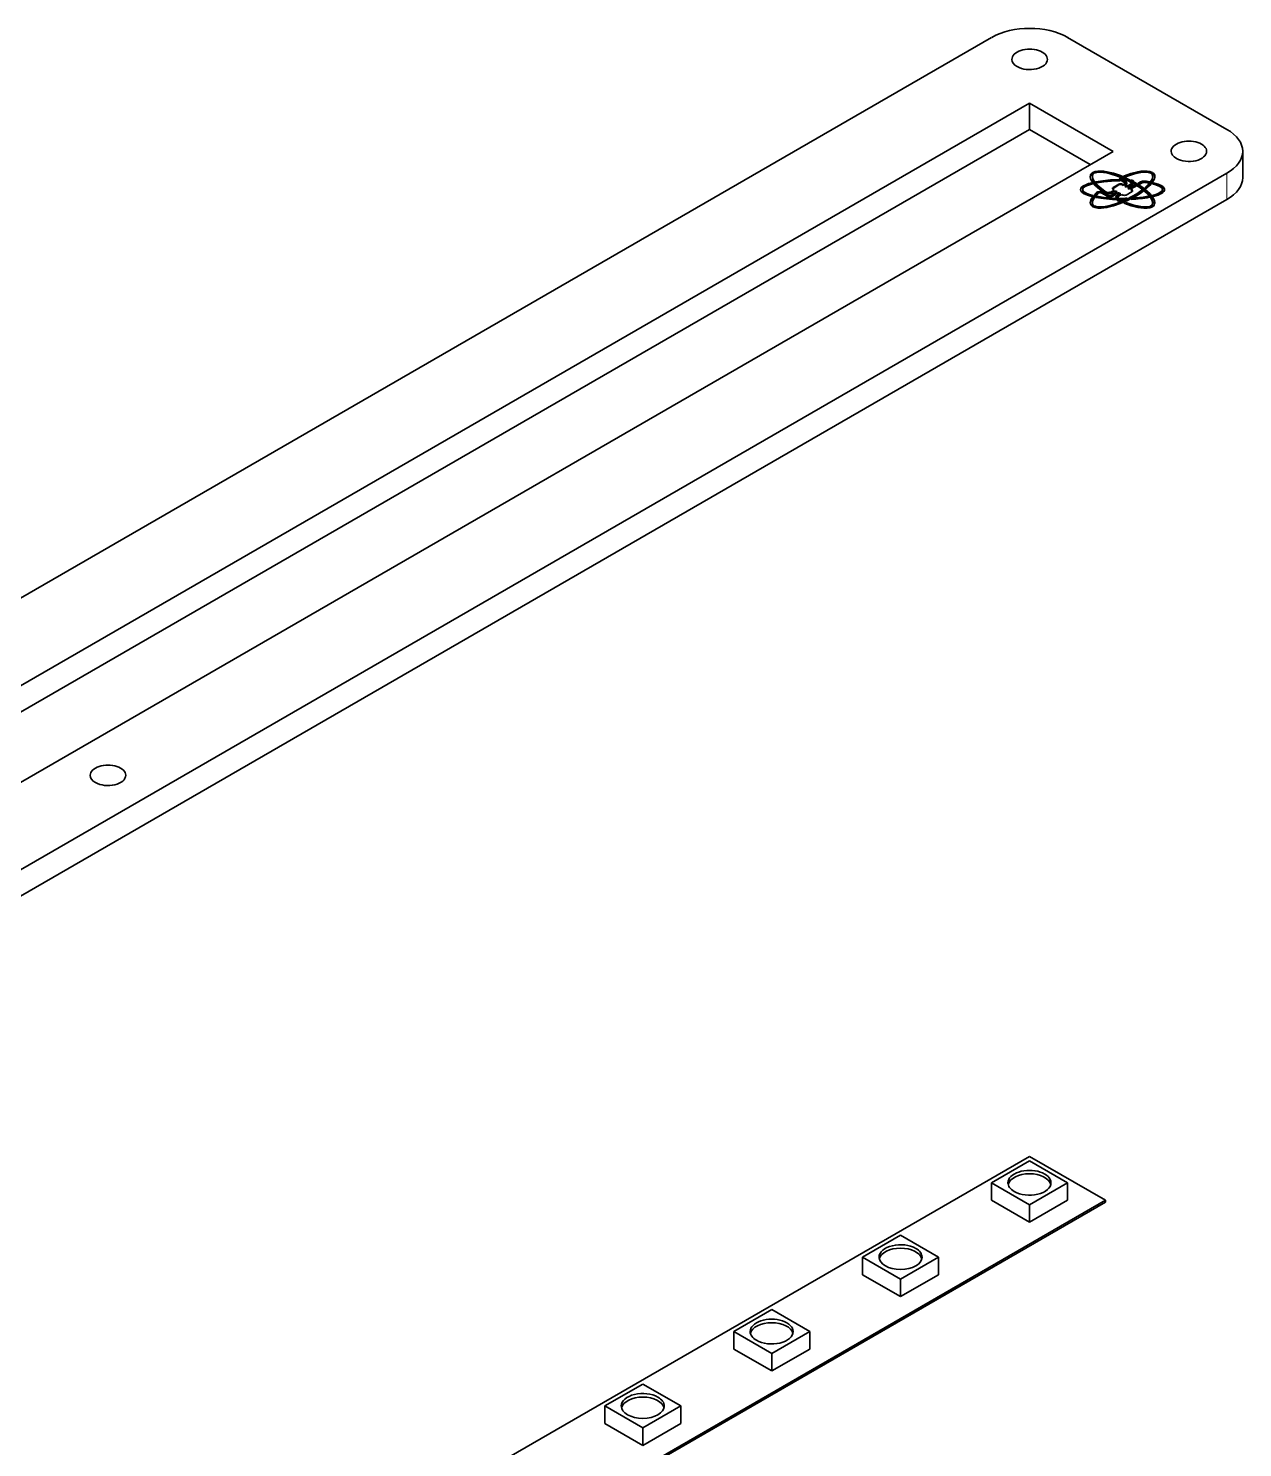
# Model space of a CAD drawing. Extents: x -452 to 1254, y -592 to 756.
# Drawn here: x 715.2 to 828.2, y 501.4 to 633.5 of the extents above; entities that cross this region are included whole.
import ezdxf

# ---------------------------------------------------------------- set-up
doc = ezdxf.new("R2010")
doc.units = 0

msp = doc.modelspace()

# ---------------------------------------------------------------- linework, layer by layer
at = {"color": 7, "lineweight": 35}
for p, q in [((603.74, 516.51), (804.82, 632.61)), ((808.34, 626.5), (632.72, 525.1)), ((808.34, 624.05), (634.84, 523.88)), ((640.5, 520.61), (816.12, 622)), ((826.7, 619.98), (625.62, 503.88)), ((826.7, 617.53), (625.62, 501.43)), ((633.43, 427.54), (808.34, 528.52)), ((815.41, 524.44), (640.5, 423.46)), ((815.41, 524.28), (640.5, 423.29))]:
    msp.add_line(p, q, dxfattribs=at)
at = {"color": 7, "lineweight": 35, "ltscale": 0.427422}
msp.add_line((826.7, 624.06), (811.89, 632.61), dxfattribs=at)
at = {"color": 7, "lineweight": 35, "ltscale": 0.224536}
msp.add_line((816.12, 622), (808.34, 626.5), dxfattribs=at)
at = {"color": 7, "lineweight": 35, "ltscale": 0.061238}
msp.add_line((808.34, 626.5), (808.34, 624.05), dxfattribs=at)
at = {"color": 7, "lineweight": 35, "ltscale": 0.163298}
msp.add_line((813.99, 620.78), (808.34, 624.05), dxfattribs=at)
at = {"color": 7, "lineweight": 35, "ltscale": 0.061237}
msp.add_line((828.17, 619.57), (828.17, 622.02), dxfattribs=at)
at = {"color": 7, "lineweight": 35, "ltscale": 0.002042}
for p, q in [((814.2, 619.68), (814.2, 619.59)), ((816.66, 619.38), (816.66, 619.3)), ((816.94, 619.45), (816.94, 619.37)), ((819.8, 619.68), (819.8, 619.59)), ((813.29, 618.46), (813.29, 618.37)), ((813.29, 618.46), (813.29, 618.38)), ((814.13, 619.1), (814.13, 619.01)), ((814.86, 618.29), (814.86, 618.21)), ((815.37, 618.28), (815.37, 618.2)), ((815.51, 618.04), (815.51, 617.96)), ((815.96, 617.94), (815.96, 617.86)), ((815.99, 618.27), (815.99, 618.19)), ((816.2, 618.43), (816.2, 618.35)), ((816.26, 618.12), (816.26, 618.03)), ((816.48, 618.27), (816.48, 618.19)), ((816.54, 617.95), (816.54, 617.87)), ((816.76, 618.11), (816.76, 618.02)), ((817.05, 618.92), (817.05, 618.84)), ((817.22, 619), (817.22, 618.92)), ((817.23, 618.81), (817.23, 618.73)), ((817.32, 618.76), (817.32, 618.67)), ((817.6, 618.59), (817.6, 618.51)), ((817.79, 618.49), (817.79, 618.41)), ((817.85, 619.04), (817.85, 618.95)), ((818.8, 618.41), (818.8, 618.33)), ((819.87, 619.09), (819.87, 619.01)), ((820.71, 618.46), (820.71, 618.37)), ((814.19, 617.24), (814.19, 617.16)), ((814.59, 617.84), (814.59, 617.76)), ((816.79, 617.47), (816.79, 617.39)), ((817, 617.64), (817, 617.56)), ((817.3, 617.26), (817.3, 617.18)), ((819.8, 617.24), (819.8, 617.15))]:
    msp.add_line(p, q, dxfattribs=at)
at = {"color": 7, "lineweight": 13, "ltscale": 0.002042}
for p, q in [((814.23, 620.05), (814.23, 619.97)), ((817, 619.37), (817, 619.29)), ((818.67, 619.18), (818.67, 619.1)), ((819.09, 619.25), (819.09, 619.16)), ((819.76, 620.05), (819.76, 619.97)), ((815.66, 618.2), (815.66, 618.11)), ((815.67, 617.94), (815.67, 617.86)), ((815.97, 618.26), (815.97, 618.18)), ((816.01, 618.26), (816.01, 618.18)), ((816.29, 618.1), (816.29, 618.02)), ((816.53, 617.94), (816.53, 617.86)), ((816.57, 617.93), (816.57, 617.85)), ((816.66, 618.97), (816.66, 618.89)), ((816.96, 618.97), (816.96, 618.89)), ((817.17, 618.99), (817.17, 618.91)), ((817.27, 618.99), (817.27, 618.91)), ((817.45, 618.83), (817.45, 618.75)), ((817.55, 618.83), (817.55, 618.75)), ((817.73, 618.67), (817.73, 618.58)), ((817.88, 618.44), (817.88, 618.36)), ((819.62, 616.94), (819.62, 616.86))]:
    msp.add_line(p, q, dxfattribs=at)
at = {"color": 7, "lineweight": 35, "ltscale": 0.000952331}
msp.add_line((816.68, 619.27), (816.66, 619.3), dxfattribs=at)
at = {"color": 7, "lineweight": 35, "ltscale": 0.000445078}
msp.add_line((816.74, 619.47), (816.74, 619.45), dxfattribs=at)
at = {"color": 7, "lineweight": 13, "ltscale": 0.000886536}
msp.add_line((816.74, 619.47), (816.74, 619.43), dxfattribs=at)
at = {"color": 7, "lineweight": 35, "ltscale": 0.004507}
msp.add_line((816.95, 619.48), (816.78, 619.55), dxfattribs=at)
at = {"color": 7, "lineweight": 35, "ltscale": 0.00204}
for p, q in [((816.78, 619.55), (816.78, 619.47)), ((814.99, 618.29), (814.99, 618.2)), ((817.51, 618.65), (817.51, 618.57)), ((818.13, 618.87), (818.13, 618.79)), ((818.05, 617.68), (818.05, 617.59)), ((819.4, 617.84), (819.4, 617.76))]:
    msp.add_line(p, q, dxfattribs=at)
at = {"color": 7, "lineweight": 35, "ltscale": 0.004508}
msp.add_line((816.95, 619.4), (816.78, 619.47), dxfattribs=at)
at = {"color": 7, "lineweight": 35, "ltscale": 0.008362}
for p, q in [((816.86, 619.29), (817.15, 619.12)), ((817.29, 619.12), (817, 619.29))]:
    msp.add_line(p, q, dxfattribs=at)
at = {"color": 7, "lineweight": 35, "ltscale": 0.000191034}
msp.add_line((816.94, 619.45), (816.94, 619.46), dxfattribs=at)
at = {"color": 7, "lineweight": 35, "ltscale": 0.008363}
msp.add_line((817.29, 619.2), (817, 619.37), dxfattribs=at)
at = {"color": 7, "lineweight": 35, "ltscale": 0.004694}
msp.add_line((817.09, 619.71), (817.26, 619.64), dxfattribs=at)
at = {"color": 7, "lineweight": 35, "ltscale": 0.001676}
msp.add_line((817.17, 619.39), (817.1, 619.39), dxfattribs=at)
at = {"color": 7, "lineweight": 35, "ltscale": 0.005906}
msp.add_line((817.1, 619.39), (817.31, 619.27), dxfattribs=at)
at = {"color": 7, "lineweight": 35, "ltscale": 0.000941467}
msp.add_line((817.17, 619.39), (817.17, 619.35), dxfattribs=at)
at = {"color": 7, "lineweight": 13, "ltscale": 0.00204}
for p, q in [((817.29, 619.2), (817.29, 619.12)), ((814.57, 618.18), (814.57, 618.1)), ((815.14, 618.18), (815.14, 618.1)), ((816.11, 618.65), (816.11, 618.57)), ((817.83, 618.67), (817.83, 618.58)), ((817.99, 617.88), (817.99, 617.8)), ((814.37, 616.94), (814.37, 616.86))]:
    msp.add_line(p, q, dxfattribs=at)
at = {"color": 7, "lineweight": 35, "ltscale": 0.002808}
msp.add_line((817.31, 619.27), (817.42, 619.27), dxfattribs=at)
at = {"color": 7, "lineweight": 35, "ltscale": 0.007579}
msp.add_line((818.67, 619.18), (818.41, 619.03), dxfattribs=at)
at = {"color": 7, "lineweight": 35, "ltscale": 0.003341}
for p, q in [((819.41, 619.07), (819.49, 619.18)), ((819.87, 619.09), (819.79, 618.99))]:
    msp.add_line(p, q, dxfattribs=at)
at = {"color": 7, "lineweight": 13, "ltscale": 0.061238}
msp.add_line((826.7, 617.53), (826.7, 619.98), dxfattribs=at)
at = {"color": 7, "lineweight": 35, "ltscale": 0.000151093}
for p, q in [((813.29, 618.46), (813.29, 618.46)), ((813.29, 618.37), (813.29, 618.38))]:
    msp.add_line(p, q, dxfattribs=at)
at = {"color": 7, "lineweight": 35, "ltscale": 0.001207}
msp.add_line((814.16, 618.98), (814.13, 619.01), dxfattribs=at)
at = {"color": 7, "lineweight": 35, "ltscale": 0.0046}
for p, q in [((815.14, 618.18), (814.99, 618.29)), ((815.14, 618.1), (814.99, 618.2))]:
    msp.add_line(p, q, dxfattribs=at)
at = {"color": 7, "lineweight": 35, "ltscale": 0.013694}
msp.add_line((815.06, 618.14), (815.53, 617.86), dxfattribs=at)
at = {"color": 7, "lineweight": 35, "ltscale": 0.004782}
for p, q in [((815.67, 617.94), (815.51, 618.04)), ((815.67, 617.86), (815.51, 617.96))]:
    msp.add_line(p, q, dxfattribs=at)
at = {"color": 7, "lineweight": 35, "ltscale": 0.008677}
for p, q in [((816.26, 618.12), (815.96, 617.94)), ((816.26, 618.03), (815.96, 617.86))]:
    msp.add_line(p, q, dxfattribs=at)
at = {"color": 7, "lineweight": 35, "ltscale": 0.000419028}
for p, q in [((815.99, 618.27), (815.97, 618.26)), ((815.99, 618.19), (815.97, 618.18))]:
    msp.add_line(p, q, dxfattribs=at)
at = {"color": 7, "lineweight": 35, "ltscale": 0.000655126}
for p, q in [((816.01, 618.26), (815.99, 618.27)), ((816.01, 618.18), (815.99, 618.19))]:
    msp.add_line(p, q, dxfattribs=at)
at = {"color": 7, "lineweight": 35, "ltscale": 0.002404}
for p, q in [((816.09, 618.21), (816.01, 618.26)), ((816.16, 618.4), (816.08, 618.36)), ((816.37, 618.05), (816.29, 618.1)), ((816.82, 617.93), (816.9, 617.98)), ((817.45, 618.83), (817.36, 618.78)), ((817.45, 618.75), (817.36, 618.7)), ((817.73, 618.67), (817.64, 618.62)), ((817.73, 618.58), (817.64, 618.54)), ((817.83, 618.51), (817.91, 618.56)), ((817.9, 618.7), (817.98, 618.65))]:
    msp.add_line(p, q, dxfattribs=at)
at = {"color": 7, "lineweight": 35, "ltscale": 0.001194}
msp.add_line((816.05, 618.15), (816.01, 618.18), dxfattribs=at)
at = {"color": 7, "lineweight": 13, "ltscale": 0.001463}
for p, q in [((816.08, 618.36), (816.08, 618.3)), ((816.63, 618.03), (816.63, 617.98)), ((817.35, 618.94), (817.35, 618.88)), ((817.63, 618.78), (817.63, 618.72)), ((817.91, 618.62), (817.91, 618.56))]:
    msp.add_line(p, q, dxfattribs=at)
at = {"color": 7, "lineweight": 35, "ltscale": 0.001202}
for p, q in [((816.08, 618.3), (816.12, 618.27)), ((816.12, 618.27), (816.16, 618.25)), ((816.35, 618.14), (816.4, 618.11)), ((816.67, 617.95), (816.72, 617.93)), ((817.31, 618.96), (817.27, 618.99)), ((817.31, 618.88), (817.27, 618.91)), ((817.63, 618.78), (817.59, 618.8)), ((817.87, 618.56), (817.83, 618.58)), ((817.91, 618.62), (817.87, 618.64))]:
    msp.add_line(p, q, dxfattribs=at)
at = {"color": 7, "lineweight": 13, "ltscale": 0.000926208}
msp.add_line((816.09, 618.21), (816.09, 618.17), dxfattribs=at)
at = {"color": 7, "lineweight": 35, "ltscale": 0.001827}
for p, q in [((816.16, 618.32), (816.1, 618.29)), ((816.72, 618), (816.65, 617.96))]:
    msp.add_line(p, q, dxfattribs=at)
at = {"color": 7, "lineweight": 35, "ltscale": 0.008676}
msp.add_line((816.1, 617.86), (816.4, 618.03), dxfattribs=at)
at = {"color": 7, "lineweight": 35, "ltscale": 0.015889}
for p, q in [((816.66, 618.97), (816.11, 618.65)), ((816.66, 618.89), (816.11, 618.57)), ((817.32, 617.95), (817.88, 618.27))]:
    msp.add_line(p, q, dxfattribs=at)
at = {"color": 7, "lineweight": 35, "ltscale": 0.002509}
for p, q in [((816.11, 618.48), (816.2, 618.43)), ((816.94, 618), (817.03, 617.95)), ((817.05, 618.92), (816.96, 618.97)), ((817.05, 618.84), (816.96, 618.89)), ((817.88, 618.44), (817.79, 618.49)), ((817.88, 618.36), (817.79, 618.41))]:
    msp.add_line(p, q, dxfattribs=at)
at = {"color": 7, "lineweight": 35, "ltscale": 0.000522934}
msp.add_line((816.11, 618.18), (816.13, 618.19), dxfattribs=at)
at = {"color": 7, "lineweight": 35, "ltscale": 0.001151}
for p, q in [((816.2, 618.43), (816.16, 618.4)), ((816.2, 618.35), (816.16, 618.32)), ((816.48, 618.27), (816.44, 618.24)), ((816.62, 618.14), (816.66, 618.16)), ((816.9, 617.98), (816.94, 618)), ((817.23, 618.81), (817.27, 618.83)), ((817.64, 618.62), (817.6, 618.59)), ((817.64, 618.54), (817.6, 618.51)), ((817.79, 618.49), (817.83, 618.51))]:
    msp.add_line(p, q, dxfattribs=at)
at = {"color": 7, "lineweight": 35, "ltscale": 0.002405}
for p, q in [((816.26, 618.25), (816.34, 618.3)), ((816.65, 617.89), (816.57, 617.93)), ((816.72, 618.08), (816.63, 618.03)), ((817.17, 618.99), (817.09, 618.94)), ((817.17, 618.91), (817.09, 618.86)), ((817.27, 618.83), (817.35, 618.88)), ((817.55, 618.67), (817.63, 618.72)), ((817.62, 618.86), (817.7, 618.82))]:
    msp.add_line(p, q, dxfattribs=at)
at = {"color": 7, "lineweight": 35, "ltscale": 0.000788584}
for p, q in [((816.29, 618.1), (816.26, 618.12)), ((816.29, 618.02), (816.26, 618.03)), ((816.57, 617.93), (816.54, 617.95)), ((816.57, 617.85), (816.54, 617.87)), ((817.98, 618.65), (818.01, 618.64))]:
    msp.add_line(p, q, dxfattribs=at)
at = {"color": 7, "lineweight": 35, "ltscale": 0.0012}
msp.add_line((816.33, 617.99), (816.29, 618.02), dxfattribs=at)
at = {"color": 7, "lineweight": 35, "ltscale": 0.001149}
for p, q in [((816.34, 618.3), (816.38, 618.32)), ((816.76, 618.11), (816.72, 618.08)), ((816.76, 618.02), (816.72, 618)), ((817.09, 618.94), (817.05, 618.92)), ((817.09, 618.86), (817.05, 618.84)), ((817.51, 618.65), (817.55, 618.67))]:
    msp.add_line(p, q, dxfattribs=at)
at = {"color": 7, "lineweight": 35, "ltscale": 0.002403}
for p, q in [((816.44, 618.24), (816.35, 618.2)), ((816.54, 618.09), (816.62, 618.14))]:
    msp.add_line(p, q, dxfattribs=at)
at = {"color": 7, "lineweight": 13, "ltscale": 0.001465}
msp.add_line((816.35, 618.2), (816.35, 618.14), dxfattribs=at)
at = {"color": 7, "lineweight": 35, "ltscale": 0.001826}
msp.add_line((816.44, 618.16), (816.37, 618.13), dxfattribs=at)
at = {"color": 7, "lineweight": 35, "ltscale": 0.000893331}
for p, q in [((816.4, 618.03), (816.37, 618.05)), ((816.68, 617.87), (816.65, 617.89))]:
    msp.add_line(p, q, dxfattribs=at)
at = {"color": 7, "lineweight": 13, "ltscale": 0.000836182}
msp.add_line((816.37, 618.05), (816.37, 618.02), dxfattribs=at)
at = {"color": 7, "lineweight": 35, "ltscale": 0.002719}
msp.add_line((816.38, 618.32), (816.48, 618.27), dxfattribs=at)
at = {"color": 7, "lineweight": 35, "ltscale": 0.001201}
for p, q in [((816.4, 618.11), (816.44, 618.09)), ((817.87, 618.64), (817.83, 618.67))]:
    msp.add_line(p, q, dxfattribs=at)
at = {"color": 7, "lineweight": 35, "ltscale": 0.00115}
for p, q in [((816.48, 618.19), (816.44, 618.16)), ((817.36, 618.78), (817.32, 618.76)), ((817.36, 618.7), (817.32, 618.67))]:
    msp.add_line(p, q, dxfattribs=at)
at = {"color": 7, "lineweight": 35, "ltscale": 0.00047032}
for p, q in [((816.54, 617.95), (816.53, 617.94)), ((816.54, 617.87), (816.53, 617.86)), ((816.67, 617.86), (816.68, 617.87))]:
    msp.add_line(p, q, dxfattribs=at)
at = {"color": 7, "lineweight": 35, "ltscale": 0.001371}
msp.add_line((816.62, 617.83), (816.57, 617.85), dxfattribs=at)
at = {"color": 7, "lineweight": 35, "ltscale": 0.001203}
for p, q in [((816.63, 617.98), (816.67, 617.95)), ((817.35, 618.94), (817.31, 618.96)), ((817.59, 618.8), (817.55, 618.83)), ((817.59, 618.72), (817.55, 618.75))]:
    msp.add_line(p, q, dxfattribs=at)
at = {"color": 7, "lineweight": 13, "ltscale": 0.000849915}
msp.add_line((816.65, 617.89), (816.65, 617.85), dxfattribs=at)
at = {"color": 7, "lineweight": 35, "ltscale": 0.002717}
for p, q in [((816.66, 618.16), (816.76, 618.11)), ((817.6, 618.59), (817.51, 618.65)), ((817.6, 618.51), (817.51, 618.57))]:
    msp.add_line(p, q, dxfattribs=at)
at = {"color": 7, "lineweight": 35, "ltscale": 0.000271606}
msp.add_line((817.21, 619.05), (817.22, 619.05), dxfattribs=at)
at = {"color": 7, "lineweight": 35, "ltscale": 0.002718}
for p, q in [((817.32, 618.76), (817.23, 618.81)), ((817.32, 618.67), (817.23, 618.73))]:
    msp.add_line(p, q, dxfattribs=at)
at = {"color": 7, "lineweight": 35, "ltscale": 0.000625517}
msp.add_line((817.33, 618.87), (817.31, 618.88), dxfattribs=at)
at = {"color": 7, "lineweight": 35, "ltscale": 0.00188}
msp.add_line((817.34, 619.03), (817.4, 618.99), dxfattribs=at)
at = {"color": 7, "lineweight": 35, "ltscale": 0.007108}
for p, q in [((817.83, 619.02), (817.58, 618.88)), ((817.72, 618.8), (817.97, 618.94))]:
    msp.add_line(p, q, dxfattribs=at)
at = {"color": 7, "lineweight": 35, "ltscale": 0.000892707}
msp.add_line((817.58, 618.88), (817.62, 618.86), dxfattribs=at)
at = {"color": 7, "lineweight": 35, "ltscale": 0.000623433}
msp.add_line((817.61, 618.71), (817.59, 618.72), dxfattribs=at)
at = {"color": 7, "lineweight": 35, "ltscale": 0.004962}
msp.add_line((817.83, 618.94), (817.66, 618.84), dxfattribs=at)
at = {"color": 7, "lineweight": 35, "ltscale": 0.000789495}
msp.add_line((817.7, 618.82), (817.72, 618.8), dxfattribs=at)
at = {"color": 7, "lineweight": 35, "ltscale": 0.000708442}
msp.add_line((817.85, 619.04), (817.83, 619.02), dxfattribs=at)
at = {"color": 7, "lineweight": 35, "ltscale": 0.000707595}
for p, q in [((817.85, 618.95), (817.83, 618.94)), ((817.97, 618.94), (817.99, 618.95))]:
    msp.add_line(p, q, dxfattribs=at)
at = {"color": 7, "lineweight": 35, "ltscale": 0.004077}
msp.add_line((817.99, 618.95), (817.85, 619.04), dxfattribs=at)
at = {"color": 7, "lineweight": 35, "ltscale": 0.002088}
msp.add_line((817.93, 618.91), (817.85, 618.95), dxfattribs=at)
at = {"color": 7, "lineweight": 35, "ltscale": 0.007734}
msp.add_line((818.13, 618.87), (817.86, 618.72), dxfattribs=at)
at = {"color": 7, "lineweight": 35, "ltscale": 0.000624196}
msp.add_line((817.89, 618.55), (817.87, 618.56), dxfattribs=at)
at = {"color": 7, "lineweight": 35, "ltscale": 0.005538}
msp.add_line((818.13, 618.79), (817.94, 618.68), dxfattribs=at)
at = {"color": 7, "lineweight": 35, "ltscale": 0.007527}
msp.add_line((818.01, 618.64), (818.27, 618.79), dxfattribs=at)
at = {"color": 7, "lineweight": 35, "ltscale": 0.004001}
msp.add_line((818.27, 618.79), (818.13, 618.87), dxfattribs=at)
at = {"color": 7, "lineweight": 35, "ltscale": 0.002016}
for p, q in [((818.2, 618.75), (818.13, 618.79)), ((818.05, 617.59), (817.98, 617.55))]:
    msp.add_line(p, q, dxfattribs=at)
at = {"color": 7, "lineweight": 35, "ltscale": 0.004025}
msp.add_line((818.41, 619.03), (818.54, 618.94), dxfattribs=at)
at = {"color": 7, "lineweight": 35, "ltscale": 0.005591}
msp.add_line((818.67, 619.1), (818.47, 618.98), dxfattribs=at)
at = {"color": 7, "lineweight": 35, "ltscale": 0.007684}
msp.add_line((818.54, 618.94), (818.81, 619.1), dxfattribs=at)
at = {"color": 7, "lineweight": 35, "ltscale": 0.003919}
msp.add_line((818.92, 618.31), (818.8, 618.41), dxfattribs=at)
at = {"color": 7, "lineweight": 35, "ltscale": 0.002231}
msp.add_line((818.87, 618.27), (818.8, 618.33), dxfattribs=at)
at = {"color": 7, "lineweight": 35, "ltscale": 0.004081}
msp.add_line((819.07, 618.63), (819.2, 618.53), dxfattribs=at)
at = {"color": 7, "lineweight": 35, "ltscale": 0.00334}
msp.add_line((819.79, 617.92), (819.87, 617.82), dxfattribs=at)
at = {"color": 7, "lineweight": 35, "ltscale": 0.001177}
msp.add_line((819.87, 619.01), (819.84, 618.97), dxfattribs=at)
at = {"color": 7, "lineweight": 35, "ltscale": 0.001186}
msp.add_line((814.59, 617.76), (814.56, 617.72), dxfattribs=at)
at = {"color": 7, "lineweight": 35, "ltscale": 0.004981}
msp.add_line((816.35, 617.71), (816.55, 617.7), dxfattribs=at)
at = {"color": 7, "lineweight": 35, "ltscale": 0.007653}
msp.add_line((816.79, 617.47), (816.48, 617.48), dxfattribs=at)
at = {"color": 7, "lineweight": 35, "ltscale": 0.004726}
msp.add_line((816.57, 617.42), (816.75, 617.34), dxfattribs=at)
at = {"color": 7, "lineweight": 35, "ltscale": 0.003712}
msp.add_line((816.79, 617.39), (816.64, 617.39), dxfattribs=at)
at = {"color": 7, "lineweight": 35, "ltscale": 0.00456}
msp.add_line((816.75, 617.34), (816.91, 617.41), dxfattribs=at)
at = {"color": 7, "lineweight": 35, "ltscale": 0.003468}
msp.add_line((816.91, 617.41), (816.79, 617.47), dxfattribs=at)
at = {"color": 7, "lineweight": 35, "ltscale": 0.000912691}
msp.add_line((816.82, 617.37), (816.79, 617.39), dxfattribs=at)
at = {"color": 7, "lineweight": 35, "ltscale": 0.006123}
msp.add_line((817.24, 617.56), (817, 617.56), dxfattribs=at)
at = {"color": 7, "lineweight": 35, "ltscale": 0.0043}
msp.add_line((817, 617.53), (817.17, 617.53), dxfattribs=at)
at = {"color": 7, "lineweight": 35, "ltscale": 0.004695}
msp.add_line((817.3, 617.26), (817.13, 617.19), dxfattribs=at)
at = {"color": 7, "lineweight": 35, "ltscale": 0.001915}
msp.add_line((817.3, 617.18), (817.23, 617.15), dxfattribs=at)
at = {"color": 7, "lineweight": 35, "ltscale": 0.006876}
msp.add_line((818.05, 617.68), (817.81, 617.55), dxfattribs=at)
at = {"color": 7, "lineweight": 35, "ltscale": 0.003389}
msp.add_line((819.49, 617.73), (819.4, 617.84), dxfattribs=at)
at = {"color": 7, "lineweight": 35, "ltscale": 0.001117}
msp.add_line((819.43, 617.72), (819.4, 617.76), dxfattribs=at)
at = {"color": 7, "lineweight": 35, "ltscale": 0.102063}
for p, q in [((804.8, 526.07), (808.34, 528.11)), ((804.8, 526.07), (808.34, 524.03)), ((804.8, 524.44), (808.34, 522.4)), ((799.88, 519.15), (796.35, 521.19)), ((799.88, 519.15), (796.35, 517.11)), ((799.88, 517.52), (796.35, 515.48))]:
    msp.add_line(p, q, dxfattribs=at)
at = {"color": 7, "lineweight": 35, "ltscale": 0.204123}
msp.add_line((815.41, 524.44), (808.34, 528.52), dxfattribs=at)
at = {"color": 7, "lineweight": 35, "ltscale": 0.102062}
for p, q in [((811.87, 526.07), (808.34, 528.11)), ((811.87, 524.44), (808.34, 522.4)), ((792.81, 519.15), (796.35, 517.11)), ((792.81, 517.52), (796.35, 515.48)), ((780.83, 512.23), (784.36, 510.19)), ((787.9, 512.23), (784.36, 510.19)), ((780.83, 510.6), (784.36, 508.56)), ((787.9, 510.6), (784.36, 508.56)), ((768.84, 505.31), (772.37, 507.35)), ((775.91, 505.31), (772.37, 507.35)), ((768.84, 505.31), (772.37, 503.27)), ((775.91, 505.31), (772.37, 503.27)), ((768.84, 503.68), (772.37, 501.63)), ((775.91, 503.68), (772.37, 501.63))]:
    msp.add_line(p, q, dxfattribs=at)
at = {"color": 7, "lineweight": 35, "ltscale": 0.040823}
for p, q in [((804.8, 524.44), (804.8, 526.07)), ((811.87, 524.44), (811.87, 526.07))]:
    msp.add_line(p, q, dxfattribs=at)
at = {"color": 7, "lineweight": 35, "ltscale": 0.102061}
for p, q in [((811.87, 526.07), (808.34, 524.03)), ((792.81, 519.15), (796.35, 521.19)), ((780.83, 512.23), (784.36, 514.27)), ((787.9, 512.23), (784.36, 514.27))]:
    msp.add_line(p, q, dxfattribs=at)
at = {"color": 7, "lineweight": 35, "ltscale": 0.004083}
msp.add_line((815.41, 524.28), (815.41, 524.44), dxfattribs=at)
at = {"color": 7, "lineweight": 35, "ltscale": 0.040825}
for p, q in [((808.34, 522.4), (808.34, 524.03)), ((792.81, 517.52), (792.81, 519.15)), ((799.88, 517.52), (799.88, 519.15)), ((796.35, 515.48), (796.35, 517.11)), ((780.83, 510.6), (780.83, 512.23)), ((787.9, 510.6), (787.9, 512.23)), ((784.36, 508.56), (784.36, 510.19)), ((768.84, 503.68), (768.84, 505.31)), ((775.91, 503.68), (775.91, 505.31)), ((772.37, 501.63), (772.37, 503.27))]:
    msp.add_line(p, q, dxfattribs=at)
at = {"color": 7, "lineweight": 35}
for points in [[(813.99, 619.67), (814.03, 619.47), (814.13, 619.25), (814.31, 619.01), (814.48, 618.82), (814.69, 618.62), (815.21, 618.21)], [(815.37, 618.28), (814.87, 618.68), (814.67, 618.87), (814.5, 619.05), (814.33, 619.28), (814.23, 619.49), (814.2, 619.68)], [(815.37, 618.2), (814.87, 618.59), (814.67, 618.78), (814.5, 618.97), (814.33, 619.2), (814.23, 619.41), (814.2, 619.59)], [(818.14, 619.12), (817.47, 619.47), (816.8, 619.76), (816.15, 619.98), (815.55, 620.12), (815.27, 620.16), (815.01, 620.18), (814.7, 620.18), (814.44, 620.14), (814.23, 620.05)], [(818.14, 619.03), (817.47, 619.39), (816.8, 619.68), (816.15, 619.89), (815.55, 620.04), (815.27, 620.08), (815.01, 620.1), (814.7, 620.1), (814.44, 620.06), (814.23, 619.97)], [(814.37, 619.97), (814.47, 620.02), (814.59, 620.05), (814.88, 620.07), (815.24, 620.05), (815.53, 620), (815.85, 619.93), (816.54, 619.71), (817.27, 619.41), (818, 619.03)], [(816.66, 619.38), (815.88, 619.35), (815.16, 619.28), (814.52, 619.18)], [(816.66, 619.3), (815.9, 619.27), (815.2, 619.2), (814.57, 619.11)], [(814.6, 619.07), (815.25, 619.17), (815.97, 619.24), (816.76, 619.27)], [(816.74, 619.45), (816.77, 619.36), (816.86, 619.29)], [(819.76, 620.05), (819.55, 620.14), (819.28, 620.18), (818.96, 620.18), (818.69, 620.16), (818.41, 620.11), (817.77, 619.95), (817.09, 619.71)], [(819.76, 619.97), (819.56, 620.05), (819.3, 620.1), (818.99, 620.1), (818.73, 620.08), (818.46, 620.04), (817.85, 619.9), (817.19, 619.67)], [(817.26, 619.64), (817.65, 619.78), (818.03, 619.9), (818.38, 619.99), (818.7, 620.04), (819.08, 620.07), (819.39, 620.05), (819.52, 620.02), (819.62, 619.97)], [(817.41, 619.04), (817.38, 619.12), (817.29, 619.2)], [(818.06, 619.22), (817.96, 619.31), (817.8, 619.36)], [(819.09, 619.25), (818.86, 619.24), (818.76, 619.22), (818.67, 619.18)], [(819.8, 619.68), (819.78, 619.53), (819.71, 619.37), (819.61, 619.21), (819.48, 619.03), (819.29, 618.83), (819.07, 618.63)], [(819.8, 619.59), (819.78, 619.46), (819.72, 619.3), (819.63, 619.15), (819.51, 618.99), (819.33, 618.79), (819.12, 618.59)], [(819.2, 618.53), (819.54, 618.85), (819.79, 619.15), (819.89, 619.31), (819.96, 619.46), (819.99, 619.57), (820, 619.67)], [(814.13, 619.1), (813.83, 619.01), (813.57, 618.91), (813.36, 618.81), (813.21, 618.7), (813.11, 618.58), (813.08, 618.46)], [(813.08, 618.46), (813.12, 618.33), (813.21, 618.21), (813.36, 618.1), (813.57, 618), (813.83, 617.9), (814.14, 617.81)], [(814.13, 619.01), (813.83, 618.93), (813.57, 618.83), (813.38, 618.74), (813.24, 618.64), (813.13, 618.53), (813.09, 618.41)], [(814.22, 617.92), (813.92, 618.01), (813.67, 618.1), (813.52, 618.18), (813.4, 618.26), (813.31, 618.36), (813.29, 618.46)], [(814.17, 617.85), (813.88, 617.94), (813.64, 618.03), (813.5, 618.11), (813.39, 618.18), (813.31, 618.28), (813.29, 618.37)], [(814.57, 618.18), (814.25, 617.83), (814.14, 617.66), (814.06, 617.51), (814.01, 617.37), (814, 617.24)], [(814.57, 618.1), (814.26, 617.76), (814.15, 617.6), (814.07, 617.44), (814.02, 617.31), (814, 617.19)], [(814.19, 617.24), (814.21, 617.35), (814.25, 617.48), (814.33, 617.63), (814.44, 617.79), (814.74, 618.12)], [(817.99, 617.88), (817.27, 617.5), (816.54, 617.2), (815.85, 616.99), (815.53, 616.91), (815.23, 616.86), (814.88, 616.84), (814.59, 616.86), (814.47, 616.9), (814.37, 616.94)], [(814.86, 618.29), (814.69, 618.25), (814.57, 618.18)], [(814.86, 618.21), (814.69, 618.17), (814.57, 618.1)], [(815.21, 618.21), (815.3, 618.16), (815.41, 618.12), (815.65, 618.08)], [(815.66, 618.2), (815.5, 618.22), (815.37, 618.28)], [(815.66, 618.11), (815.5, 618.14), (815.37, 618.2)], [(815.53, 617.86), (815.66, 617.81), (815.82, 617.79), (815.97, 617.81), (816.1, 617.86)], [(815.65, 618.08), (815.9, 618.1), (816.11, 618.18)], [(816.11, 618.65), (816.08, 618.62), (816.06, 618.59), (816.05, 618.56)], [(816.05, 618.56), (816.06, 618.53), (816.08, 618.5), (816.11, 618.48)], [(816.53, 617.94), (816.4, 617.84), (816.36, 617.77), (816.35, 617.71)], [(816.55, 617.7), (816.58, 617.79), (816.67, 617.86)], [(817.94, 618.35), (817.93, 618.38), (817.91, 618.41), (817.88, 618.44)], [(817.88, 618.27), (817.91, 618.29), (817.93, 618.32), (817.94, 618.35)], [(818, 619.03), (818.61, 618.64), (819.11, 618.25), (819.31, 618.06), (819.48, 617.87), (819.66, 617.64), (819.76, 617.42), (819.8, 617.24)], [(820, 617.24), (819.96, 617.44), (819.86, 617.67), (819.68, 617.91), (819.52, 618.09), (819.33, 618.28), (819.07, 618.49), (818.78, 618.71), (818.14, 619.12)], [(820, 617.2), (819.95, 617.4), (819.83, 617.62), (819.65, 617.86), (819.48, 618.05), (819.27, 618.24), (818.76, 618.64), (818.14, 619.03)], [(819.09, 619.16), (818.86, 619.16), (818.76, 619.14), (818.67, 619.1)], [(819.79, 618.99), (820.08, 618.9), (820.32, 618.81), (820.48, 618.73), (820.6, 618.65), (820.68, 618.55), (820.71, 618.46)], [(820.71, 618.46), (820.68, 618.36), (820.6, 618.27), (820.48, 618.18), (820.32, 618.1), (820.08, 618.01), (819.79, 617.92)], [(820.71, 618.37), (820.68, 618.28), (820.61, 618.19), (820.5, 618.11), (820.35, 618.03), (820.12, 617.94), (819.84, 617.86)], [(820.91, 618.45), (820.89, 618.54), (820.84, 618.63), (820.76, 618.72), (820.64, 618.8), (820.31, 618.95), (819.87, 619.09)], [(820.91, 618.41), (820.86, 618.52), (820.76, 618.63), (820.61, 618.73), (820.42, 618.83), (820.17, 618.92), (819.87, 619.01)], [(814.23, 616.86), (814.44, 616.78), (814.7, 616.73), (815.01, 616.73), (815.27, 616.75), (815.55, 616.79), (816.15, 616.94), (816.79, 617.16), (817.46, 617.45), (818.14, 617.8)], [(817.99, 617.8), (817.27, 617.42), (816.54, 617.12), (815.85, 616.9), (815.53, 616.83), (815.23, 616.78), (814.88, 616.76), (814.59, 616.78), (814.47, 616.81), (814.37, 616.86)], [(814.5, 617.73), (815.23, 617.62), (816.07, 617.55), (817, 617.53)], [(817, 617.64), (816.11, 617.67), (815.3, 617.73), (814.59, 617.84)], [(817, 617.56), (816.11, 617.58), (815.3, 617.65), (814.59, 617.76)], [(817.13, 617.19), (817.8, 616.95), (818.42, 616.8), (818.71, 616.75), (818.97, 616.73), (819.28, 616.73), (819.55, 616.77), (819.77, 616.86)], [(819.62, 616.94), (819.52, 616.89), (819.39, 616.86), (819.08, 616.84), (818.71, 616.87), (818.39, 616.93), (818.05, 617.01), (817.68, 617.12), (817.3, 617.26)], [(819.62, 616.86), (819.52, 616.81), (819.39, 616.78), (819.08, 616.76), (818.71, 616.79), (818.39, 616.84), (818.05, 616.93), (817.68, 617.04), (817.3, 617.18)]]:
    msp.add_lwpolyline(points, dxfattribs=at)
for centre, radius, start, end in [((814.52, 619.68), 0.325, 117.3232, 180.9782), ((816.23, 620.39), 2.09, 215.2425, 218.9375), ((816.92, 619.5), 0.28, 204.8704, 235.684), ((816.89, 619.45), 0.151, 136.5836, 172.2044), ((816.9, 619.36), 0.158, 137.1077, 162.5656), ((816.99, 619.46), 0.0475, 147.5274, 176.9152), ((817.04, 619.46), 0.103, 185.6492, 246.3234), ((817.04, 619.38), 0.103, 185.6492, 246.3234), ((814.38, 613.22), 6.77, 63.3279, 65.6722), ((814.29, 612.41), 7.79, 61.0717, 63.2109), ((817.87, 610.91), 8.43, 78.8824, 81.6553), ((819.47, 619.68), 0.325, 359.1081, 62.8798), ((815.8, 620.32), 2.07, 216.1998, 219.9538), ((815.5, 616.83), 1.68, 139.6708, 144.2907), ((814.82, 618.03), 0.12, 115.9964, 134.0778), ((814.9, 617.88), 0.296, 93.2839, 117.4524), ((814.92, 617.72), 0.569, 82.6478, 95.4304), ((814.92, 617.64), 0.569, 82.6478, 95.4304), ((814.92, 617.87), 0.306, 62.1925, 95.5283), ((815.61, 618.9), 0.869, 236.9399, 263.1264), ((815.61, 618.82), 0.869, 236.9399, 263.1264), ((815.69, 618.8), 0.608, 266.9978, 297.4313), ((815.69, 618.72), 0.608, 266.9978, 297.4313), ((815.82, 618.23), 0.324, 242.9453, 296.6031), ((815.82, 618.15), 0.324, 242.9453, 296.6031), ((816.09, 618.32), 0.0365, 112.4714, 172.2891), ((816.09, 618.33), 0.0365, 187.7109, 247.5286), ((816.18, 618.45), 0.136, 118.0796, 146.5135), ((816.18, 618.36), 0.171, 240.7414, 254.5892), ((816.21, 618.35), 0.11, 242.3802, 297.6198), ((816.37, 618.16), 0.0365, 112.479, 172.3056), ((816.37, 618.17), 0.0365, 187.7061, 247.5224), ((816.7, 617.53), 0.374, 117.4796, 151.7167), ((816.49, 618.19), 0.11, 242.3884, 297.6121), ((816.65, 618), 0.0365, 112.4694, 172.2948), ((816.65, 618.01), 0.0365, 187.7123, 247.5249), ((816.81, 618.67), 0.334, 63.5431, 116.4569), ((816.81, 618.59), 0.334, 63.5431, 116.4569), ((816.77, 618.02), 0.11, 242.3802, 297.6198), ((817.18, 618.25), 0.334, 243.5418, 296.4567), ((817.1, 619.01), 0.12, 20.9396, 63.5438), ((817.22, 618.9), 0.103, 89.0153, 118.421), ((817.22, 618.82), 0.103, 89.0153, 118.421), ((817.22, 618.81), 0.245, 62.4705, 91.0256), ((817.22, 618.88), 0.117, 63.6356, 89.3541), ((817.22, 618.8), 0.117, 63.6356, 89.3541), ((817.19, 618.91), 0.232, 21.4371, 63.8984), ((817.34, 618.91), 0.0365, 7.7109, 67.5287), ((817.34, 618.92), 0.0365, 292.4769, 352.2938), ((817.27, 619.04), 0.137, 339.6554, 359.8554), ((817.5, 618.73), 0.11, 62.3887, 117.6076), ((817.5, 618.65), 0.11, 62.3887, 117.6076), ((817.62, 618.74), 0.0365, 7.7091, 67.5205), ((817.62, 618.75), 0.0365, 292.4748, 352.3165), ((817.78, 618.57), 0.11, 62.3817, 117.6137), ((817.78, 618.49), 0.11, 62.3817, 117.6137), ((817.83, 618.58), 0.139, 60.8533, 76.1127), ((817.81, 618.24), 0.136, 33.4846, 61.9205), ((817.9, 618.58), 0.0365, 7.7109, 67.5287), ((817.9, 618.59), 0.0365, 292.4769, 352.2938), ((814.28, 624.39), 7.5, 299.7313, 307.0991), ((814.28, 624.31), 7.5, 299.7313, 307.0991), ((814.26, 624.58), 7.82, 299.7452, 306.6183), ((818.98, 618.77), 0.365, 80.5338, 117.4799), ((817.74, 610.4), 8.83, 79.1159, 81.5473), ((817.83, 610.64), 8.61, 79.2991, 81.6337), ((814.52, 617.23), 0.326, 178.838, 242.6494), ((814.52, 617.15), 0.326, 178.838, 242.6494), ((815.89, 616.72), 1.72, 139.318, 143.9033), ((816.89, 618.05), 0.702, 234.7205, 243.5183), ((817.07, 627.11), 9.47, 269.5642, 272.1277), ((814.2, 624.07), 7.18, 294.4174, 296.6424), ((817.29, 629.76), 12.22, 272.4197, 280.3439), ((817.35, 629.13), 11.48, 273.5282, 280.3261), ((817.35, 629.05), 11.48, 273.5282, 280.3261), ((819.47, 617.23), 0.326, 297.1113, 0.8033), ((819.47, 617.15), 0.326, 297.1113, 0.8033)]:
    msp.add_arc(centre, radius, start, end, dxfattribs=at)
for centre, major_axis, ratio, start_param, end_param in [((808.36, 630.57), (5, 0), 0.57735, 0.785398, 2.356194), ((808.36, 630.57), (1.65, 0), 0.57735, 6.283185, 9.424778), ((808.36, 630.57), (1.65, 0), 0.57735, 3.141593, 3.926991), ((808.36, 630.57), (1.65, 0), 0.57735, 3.926991, 6.283185), ((823.17, 622.02), (5, 0), 0.57735, 0, 0.785398), ((823.17, 622.02), (1.65, 0), 0.57735, 6.283185, 9.424778), ((823.17, 622.02), (1.65, 0), 0.57735, 3.141593, 3.926991), ((823.17, 622.02), (1.65, 0), 0.57735, 3.926991, 6.283185), ((823.17, 622.02), (5, 0), 0.57735, 5.497787, 6.283185), ((817.87, 618.14), (3.84, -1.7), 0.302539, 2.924293, 3.27475), ((817.92, 618.04), (3.89, -1.72), 0.300764, 2.925658, 3.244593), ((815.97, 618.05), (4, 1.79), 0.295931, 6.151411, 6.494026), ((815.9, 617.94), (4.06, 1.82), 0.293667, 6.181039, 6.492307), ((823.17, 619.57), (5, 0), 0.57735, 5.497787, 6.283185), ((817.23, 618.51), (3.95, 0.05), 0.203249, 2.793122, 3.138882), ((816.15, 618.57), (2.86, 0.1), 0.23153, 2.304439, 2.730098), ((817.4, 618.36), (3.49, 0.06), 0.237119, 5.495532, 5.879385), ((809.68, 618.98), (11.23, -0.53), 0.146057, 6.059584, 6.290106), ((817.5, 618.64), (3.46, 1.57), 0.317248, 2.998614, 3.364899), ((816.02, 618.84), (3.94, -1.78), 0.297719, 6.072172, 6.416666), ((722.63, 563.97), (1.65, 0), 0.57735, 6.283185, 9.424778), ((722.63, 563.97), (1.65, 0), 0.57735, 3.141593, 3.926991), ((722.63, 563.97), (1.65, 0), 0.57735, 3.926991, 6.283185), ((808.34, 526.07), (2, 0), 0.57735, 0, 3.141593), ((808.34, 525.75), (2, 0), 0.57735, 0.141901, 2.999695), ((808.34, 526.07), (2, 0), 0.57735, 3.141593, 3.926991), ((808.34, 526.07), (2, 0), 0.57735, 3.926991, 6.283185), ((796.35, 519.15), (2, 0), 0.57735, 0.785398, 3.141593), ((796.35, 519.15), (2, 0), 0.57735, 3.141593, 6.283185), ((796.35, 518.83), (2, 0), 0.57735, 0.141901, 2.999695), ((796.35, 519.15), (2, 0), 0.57735, 0, 0.785398), ((784.36, 512.23), (2, 0), 0.57735, 0, 3.141593), ((784.36, 511.9), (2, 0), 0.57735, 0.141901, 2.999695), ((784.36, 512.23), (2, 0), 0.57735, 3.141593, 3.926991), ((784.36, 512.23), (2, 0), 0.57735, 3.926991, 6.283185), ((772.37, 505.31), (2, 0), 0.57735, 0.785398, 3.141593), ((772.37, 504.98), (2, 0), 0.57735, 0.141901, 2.999695), ((772.37, 505.31), (2, 0), 0.57735, 0, 0.785398), ((772.37, 505.31), (2, 0), 0.57735, 3.141593, 6.283185)]:
    msp.add_ellipse(centre, major_axis=major_axis, ratio=ratio, start_param=start_param, end_param=end_param, dxfattribs=at)

doc.saveas('drawing.dxf')
